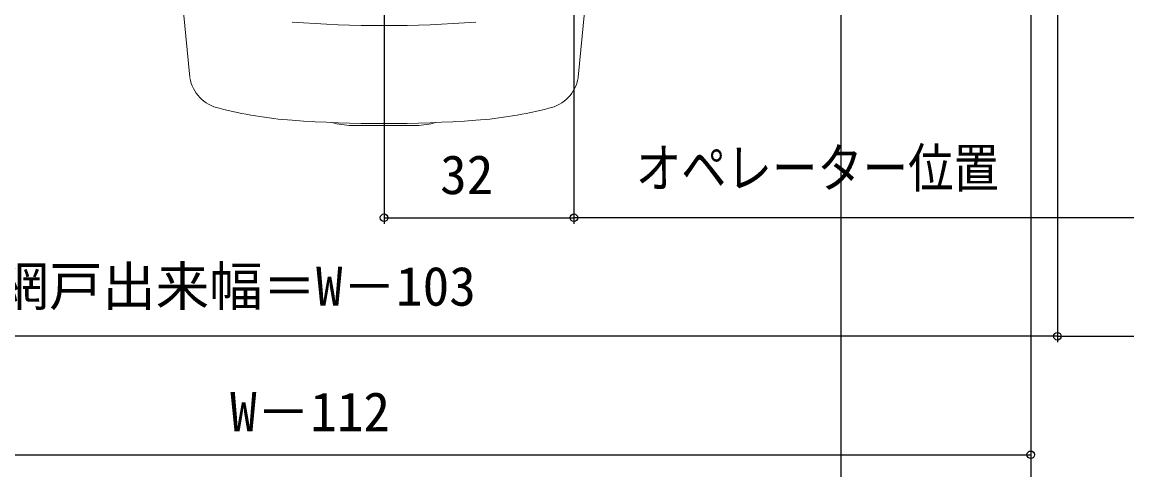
# Model space of a CAD drawing. Units: millimetres, scale not verified. Extents: x -525 to 525, y -783 to 779.
# Drawn here: x 174.2 to 360.4, y -680.3 to -604.7 of the extents above; entities that cross this region are included whole.
import ezdxf
from ezdxf.enums import TextEntityAlignment as Align

# ---------------------------------------------------------------- set-up
doc = ezdxf.new("R2010")
doc.units = ezdxf.units.MM
doc.header["$LTSCALE"] = 4
doc.layers.add('0-5_YKK_13', color=4, linetype='Continuous', lineweight=18)
doc.layers.add('0-7_YKK_D', color=6, linetype='Continuous')
doc.styles.add('ＭＳ ゴシック', font='')
doc.styles.get('ＭＳ ゴシック').set_extended_font_data('MS Gothic')

msp = doc.modelspace()

# ---------------------------------------------------------------- linework, layer by layer
at = {"layer": '0-5_YKK_13'}
for p, q in [((267.938, -614.093), (267.982, -613.984)), ((229.368, -622.122), (241.118, -622.122))]:
    msp.add_line(p, q, dxfattribs=at)
for points in [[(200.034, -582.655), (200.982, -598.336), (202.499, -613.984)], [(267.983, -613.984), (269.5, -598.336), (270.447, -582.655)], [(226.468, -621.614), (227.262, -621.869), (229.372, -622.122)], [(241.109, -622.122), (243.211, -621.87), (243.924, -621.642)]]:
    msp.add_lwpolyline(points, dxfattribs=at)
for centre, radius, start, end in [((235.241, -401.711), 203.569, 265.63321, 274.36679), ((208.784, -613.027), 6.352, 189.66239, 258.00871), ((261.699, -613.031), 6.348, 281.98748, 350.33399), ((224.807, -551.991), 69.45, 255.5392, 265.82648), ((245.681, -552.034), 69.407, 274.17035, 284.46401), ((235.241, -410.003), 211.821, 265.80691, 274.19309)]:
    msp.add_arc(centre, radius, start, end, dxfattribs=at)
at = {"layer": '0-7_YKK_D'}
for p, q in [((312.241, -464.199), (312.241, -698.709)), ((344.241, -495.199), (344.241, -698.709)), ((344.241, -495.199), (344.241, -678.709)), ((344.241, -495.249), (344.241, -698.709)), ((348.741, -497.999), (348.741, -658.709)), ((348.741, -497.999), (348.741, -658.709)), ((235.241, -558.601), (235.241, -638.709)), ((267.241, -559.884), (267.241, -638.709)), ((267.241, -559.884), (267.241, -638.709)), ((235.241, -637.709), (267.241, -637.709)), ((370.241, -637.709), (267.241, -637.709)), ((348.741, -657.709), (111.741, -657.709)), ((116.241, -677.709), (344.241, -677.709))]:
    msp.add_line(p, q, dxfattribs=at)
msp.add_lwpolyline([(348.741, -657.709), (370.241, -657.709), (397.757, -657.709)], dxfattribs=at)
for centre in [(235.241, -637.709), (267.241, -637.709), (267.241, -637.709), (348.741, -657.709), (348.741, -657.709), (344.241, -677.709)]:
    msp.add_circle(centre, 0.637, dxfattribs=at)

# ---------------------------------------------------------------- texts
at = {"layer": '0-7_YKK_D', "style": 'ＭＳ ゴシック', "width": 0.85}
msp.add_text('オペレーター位置', height=6.598, dxfattribs=at).set_placement((277.665, -634.584), align=Align.BOTTOM_LEFT)
at = {"layer": '0-7_YKK_D', "style": 'ＭＳ ゴシック'}
for s, p in [('32', (244.695, -635.709)), ('網戸出来幅＝W－103', (169.772, -654.533)), ('W－112', (209.3, -675.709))]:
    msp.add_text(s, height=6.598, dxfattribs=at).set_placement(p, align=Align.BOTTOM_LEFT)

doc.saveas('drawing.dxf')
